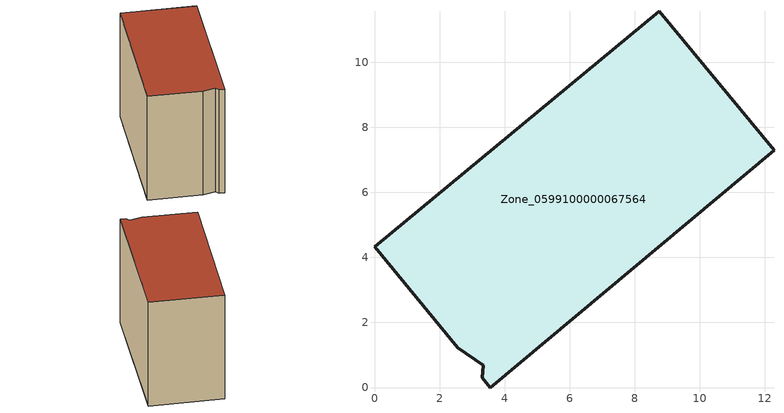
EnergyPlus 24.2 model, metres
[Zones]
Zone_0599100000067564
 floor ground (C_G): 8.76,11.56 12.28,7.3 3.56,0 3.31,0.31 3.35,0.68 2.56,1.22 0,4.33 z0
 wall outside (C_F): 12.28,7.3 8.76,11.56 0,4.33 2.56,1.22 3.35,0.68 3.31,0.31 3.56,0 12.28,7.3 z0:8.69
 roof outside (C_R): 3.35,0.68 3.31,0.31 3.56,0 12.28,7.3 8.76,11.56 0,4.33 2.56,1.22 z8.69
[BUILDING]
Pand.0599100000067564: North Axis=0; Terrain=City; Loads Convergence Tolerance Value=0.04; Temperature Convergence Tolerance Value=0.4; Solar Distribution=FullExterior; Maximum Number of Warmup Days=25; Minimum Number of Warmup Days=1
[Site:Location]
Rotterdam.The.Hague.AP_ZH_NLD Design_Conditions: Latitude=51.96; Longitude=4.45; Time Zone=1; Elevation=-4.5
[SITE:GROUNDTEMPERATURE:BUILDINGSURFACE]
18, 18, 18, 18, 18, 18, 18, 18, 18, 18, 18, 18
[MATERIAL] Thermal Absorptance=0.9; Solar Absorptance=0.7; Visible Absorptance=0.7
Name | Roughness | Thickness | Conductivity | Density | Specific Heat
G.TI.1946-1964 | MediumSmooth | 0.15 | 1 | 540 | 1210
F.TI.1946-1964 | Rough | 0.3 | 0.857143 | 1920 | 840
R.TI.1946-1964 | MediumRough | 0.2 | 0.277778 | 1500 | 1000
[CONSTRUCTION]
C_G: G.TI.1946-1964
C_F: F.TI.1946-1964
C_R: R.TI.1946-1964
[ZONE]
Zone_0599100000067564: Type=1; Multiplier=1; Ceiling Height=Autocalculate; Volume=Autocalculate; Floor Area=autocalculate; Part of Total Floor Area=Yes
[ZONEINFILTRATION:DESIGNFLOWRATE]
Infil_Zone_0599100000067564: Zone or ZoneList or Space or SpaceList=Zone_0599100000067564; Schedule=AlwaysOn; Design Flow Rate Calculation Method=Flow/Area; Flow Rate per Floor Area=0.003; Constant Term Coefficient=1; Temperature Term Coefficient=0; Velocity Term Coefficient=0; Velocity Squared Term Coefficient=0
[HVACTEMPLATE:ZONE:IDEALLOADSAIRSYSTEM]
Zone_0599100000067564: Maximum Heating Supply Air Temperature=50; Minimum Cooling Supply Air Temperature=13; Maximum Heating Supply Air Humidity Ratio=0.0156; Minimum Cooling Supply Air Humidity Ratio=0.0077; Heating Limit=NoLimit; Cooling Limit=NoLimit; Dehumidification Control Type=ConstantSensibleHeatRatio; Cooling Sensible Heat Ratio=0.7; Dehumidification Setpoint=60; Humidification Control Type=None; Humidification Setpoint=30; Outdoor Air Method=None; Outdoor Air Flow Rate per Person=0.00944; Outdoor Air Flow Rate per Zone Floor Area=0; Outdoor Air Flow Rate per Zone=0; Demand Controlled Ventilation Type=None; Outdoor Air Economizer Type=NoEconomizer; Heat Recovery Type=None; Sensible Heat Recovery Effectiveness=0.7; Latent Heat Recovery Effectiveness=0.65
[ZONECONTROL:THERMOSTAT]
ThermostatControl_Zone_0599100000067564: Zone or ZoneList=Zone_0599100000067564; Control Type Schedule=DualSetpointControlType; Control 1=Thermostat_Zone_0599100000067564; Temperature Difference Between Cutout And Setpoint=0
[THERMOSTATSETPOINT:DUALSETPOINT]
Thermostat_Zone_0599100000067564: Heating Setpoint Temperature Schedule=HeatingSetpoint_Zone_0599100000067564; Cooling Setpoint Temperature Schedule=CoolingSetpoint_Zone_0599100000067564
[SCHEDULE:COMPACT]
HeatingSetpoint_Zone_0599100000067564: Through: 12/31, For: AllDays, Until: 24:00, 21
CoolingSetpoint_Zone_0599100000067564: Through: 12/31, For: AllDays, Until: 24:00, 24
DualSetpointControlType: Through: 12/31, For: AllDays, Until: 24:00, 4
AlwaysOn: Through: 12/31, For: AllDays, Until: 24:00, 1
